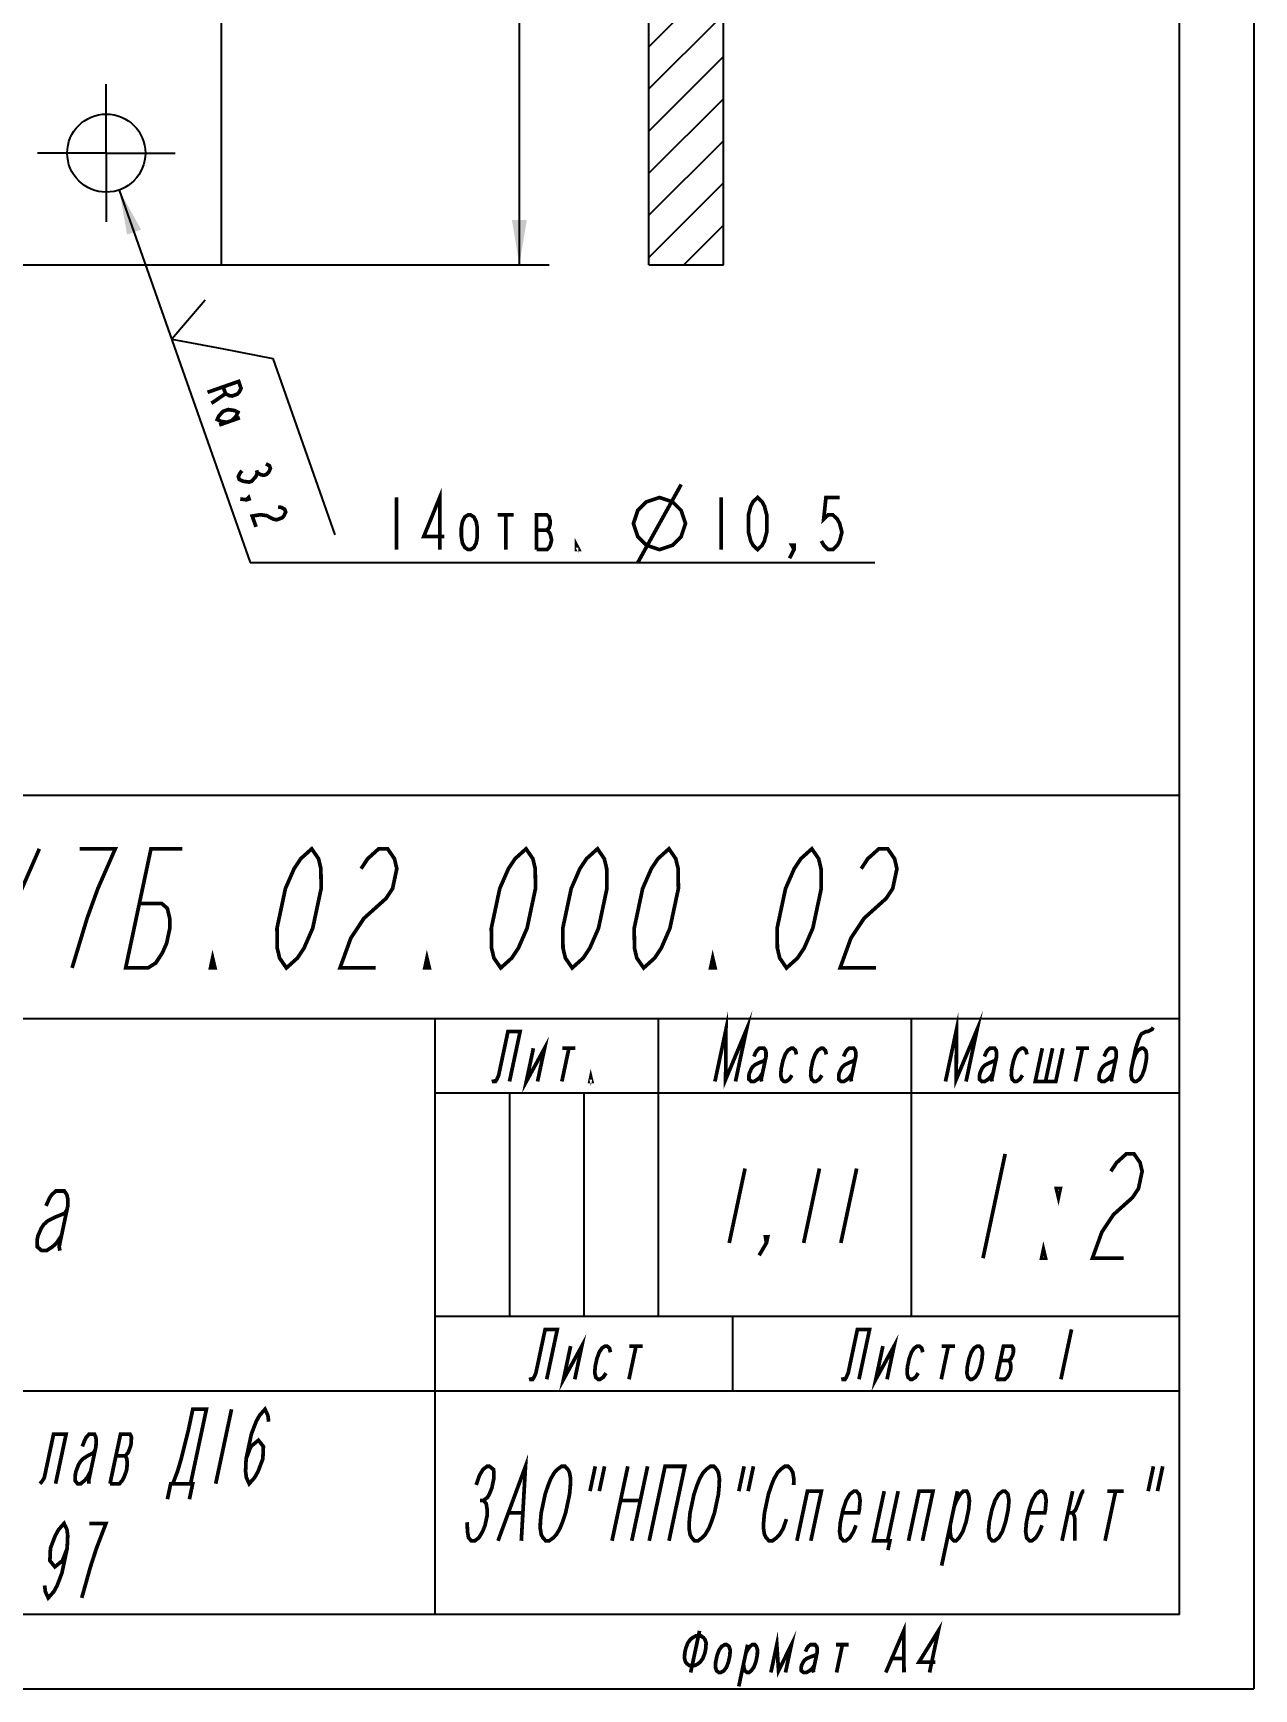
# Model space of a CAD drawing. Header units: millimetres. Extents: x 0 to 210, y 0 to 297.
# Drawn here: x 128 to 210, y 0 to 111.2 of the extents above; entities that cross this region are included whole.
import ezdxf

# ---------------------------------------------------------------- set-up
doc = ezdxf.new("R2010")
doc.units = ezdxf.units.MM
doc.header["$LTSCALE"] = 19.36
doc.linetypes.add('CENTER', pattern=[0.6, 0.375, -0.075, 0.075, -0.075])
doc.layers.get('0').update_dxf_attribs({"linetype": 'CONTINUOUS'})
for name, color, linetype in [('ALL_AXIS', 7, 'CONTINUOUS'), ('ALL_DIMENSIONS', 7, 'CONTINUOUS'), ('ALL_SURF_FIN', 7, 'CONTINUOUS')]:
    doc.layers.add(name, color=color, linetype=linetype)
doc.styles.get("Standard").update_dxf_attribs({"font": 'txt', "width": 0.7})
doc.dimstyles.new('DIMSTYLE_2', dxfattribs={"dimtxt": 3.5, "dimasz": 3, "dimexe": 0.18, "dimexo": 0.0625, "dimgap": 0.09, "dimtad": 1, "dimlfac": 2, "dimdsep": 46, "dimtxsty": 'STANDARD', "dimblk": '_FILLED', "dimblk1": '_FILLED', "dimblk2": '_FILLED', "dimcen": 0.09, "dimadec": 0, "dimazin": 0, "dimtp": 0.5, "dimtm": 0.5, "dimtfac": 1, "dimtofl": 0, "dimtmove": 0, "dimatfit": 3, "dimldrblk": '_FILLED', "dimfxl": 1, "dimtolj": 1, "dimarcsym": 0})
doc.dimstyles.new('DIMSTYLE_6', dxfattribs={"dimtxt": 3.5, "dimasz": 3, "dimexe": 0.18, "dimexo": 0.0625, "dimgap": 0.09, "dimtad": 1, "dimtih": 1, "dimtoh": 1, "dimlfac": 2, "dimdsep": 46, "dimtxsty": 'STANDARD', "dimblk": '_FILLED', "dimblk1": '_FILLED', "dimblk2": '_FILLED', "dimcen": 0.09, "dimadec": 0, "dimazin": 0, "dimtp": 0.2, "dimtm": 0.2, "dimtfac": 1, "dimtofl": 0, "dimtmove": 0, "dimatfit": 3, "dimldrblk": '_FILLED', "dimfxl": 1, "dimtolj": 1, "dimarcsym": 0})

# ---------------------------------------------------------------- blocks, each defined once
blk = doc.blocks.new('_FILLED')
at = {"color": 0, "linetype": 'BYBLOCK'}
blk.add_solid([(0, 0), (-1, 0.167), (-1, -0.167)], dxfattribs=at)
blk = doc.blocks.new('*D2')
at = {"layer": 'ALL_DIMENSIONS', "color": 2, "linetype": 'CONTINUOUS'}
for p, q in [((140.65, 250.63), (162.65, 250.63)), ((160.65, 250.63), (160.65, 173.13)), ((160.65, 95.63), (160.65, 173.13)), ((140.65, 95.63), (162.65, 95.63))]:
    blk.add_line(p, q, dxfattribs=at)
at = {"layer": 'ALL_DIMENSIONS', "color": 2, "linetype": 'CONTINUOUS', "xscale": 3, "yscale": 3, "zscale": 3}
for p, rotation in [((160.65, 250.63), 90), ((160.65, 95.63), 270)]:
    blk.add_blockref('_FILLED', p, dxfattribs=dict(at, rotation=rotation))
blk = doc.blocks.new('*D7')
at = {"layer": 'ALL_DIMENSIONS', "color": 2, "linetype": 'CONTINUOUS'}
for p, q in [((133.77, 100.65), (142.57, 75.63)), ((142.57, 75.63), (149.41, 75.63)), ((149.41, 75.63), (184.53, 75.63))]:
    blk.add_line(p, q, dxfattribs=at)
at = {"layer": 'ALL_DIMENSIONS', "color": 2, "linetype": 'CONTINUOUS', "xscale": 3, "yscale": 3, "zscale": 3, "rotation": 109.3781012436}
blk.add_blockref('_FILLED', (133.77, 100.65), dxfattribs=at)
blk = doc.blocks.new('SYM_9_BL1', base_point=(142.77, 85.38))
at = {"layer": 'ALL_SURF_FIN', "color": 2, "linetype": 'CONTINUOUS'}
for p, q in [((139.53, 93.25), (137.29, 90.64)), ((137.29, 90.64), (140.67, 90.01)), ((140.67, 90.01), (144.08, 89.35)), ((144.08, 89.35), (148.25, 77.5))]:
    blk.add_line(p, q, dxfattribs=at)
at = {"layer": 'ALL_SURF_FIN', "color": 2, "linetype": 'CONTINUOUS', "const_width": 0.25}
for points in [[(139.7, 87.07), (141.79, 87.8), (141.95, 87.34), (141.84, 87.1), (141.7, 86.95), (141.35, 86.82), (141.15, 86.85), (140.91, 86.98), (140.75, 87.43)], [(140.91, 86.98), (139.96, 86.33)], [(141, 85.06), (140.59, 85.12), (140.35, 85.24), (140.46, 85.48), (140.74, 85.79), (141.09, 85.91), (141.5, 85.85), (141.74, 85.73), (141.63, 85.48), (141.35, 85.18)], [(141.87, 85.36), (140.48, 84.87)], [(143.62, 82.26), (143.86, 82.14), (143.92, 81.96), (143.81, 81.71), (143.67, 81.56), (143.49, 81.5), (143.29, 81.53), (143.05, 81.65), (142.94, 81.41), (142.8, 81.25), (142.66, 81.1), (142.48, 81.04), (142.28, 81.07), (142.07, 81.1), (141.83, 81.22), (141.77, 81.41), (141.88, 81.65), (142.02, 81.8)], [(142.99, 81.83), (143.05, 81.65)], [(142.31, 79.85), (142.46, 80), (142.49, 79.91), (142.31, 79.85), (141.9, 79.91)], [(144.44, 79.37), (144.65, 79.34), (144.88, 79.22), (144.95, 79.03), (144.84, 78.79), (144.7, 78.64), (144.35, 78.51), (144.14, 78.55), (143.9, 78.67), (143.67, 78.79), (143.25, 78.85), (142.7, 78.76), (142.96, 78.03)]]:
    blk.add_lwpolyline(points, dxfattribs=at)

msp = doc.modelspace()

# ---------------------------------------------------------------- linework, layer by layer
at = {"color": 7, "linetype": 'CONTINUOUS'}
for p, q in [((210, 297), (210, 0)), ((205, 5), (205, 292.3499)), ((140.64992, 95.62885), (140.64992, 250.62885)), ((169.35937, 95.62885), (169.35937, 250.62885)), ((174.35937, 95.62885), (174.35937, 123.12885)), ((45.64992, 95.62885), (140.64992, 95.62885)), ((169.35937, 95.62885), (174.35937, 95.62885)), ((205, 60), (20, 60)), ((205, 5), (205, 60)), ((205, 45), (20, 45)), ((155, 5), (155, 45)), ((170, 25), (170, 45)), ((187, 25), (187, 45)), ((205, 40), (155, 40)), ((160, 25), (160, 40)), ((165, 25), (165, 40)), ((205, 25), (155, 25)), ((175, 20), (175, 25)), ((205, 20), (20, 20)), ((205, 5), (20, 5)), ((205, 5), (20, 5)), ((0, 0), (210, 0))]:
    msp.add_line(p, q, dxfattribs=at)
at = {"color": 2, "linetype": 'CONTINUOUS'}
for p, q in [((172.25937, 113.16784), (169.35937, 110.26784)), ((174.04881, 112.12885), (169.35937, 107.43941)), ((174.35937, 109.61099), (169.35937, 104.61099)), ((174.35937, 106.78256), (169.35937, 101.78256)), ((174.35937, 103.95413), (169.35937, 98.95413)), ((174.35937, 101.12571), (169.35937, 96.12571)), ((174.35937, 98.29728), (171.69095, 95.62885))]:
    msp.add_line(p, q, dxfattribs=at)
at = {"color": 2, "linetype": 'CONTINUOUS', "const_width": 0.25}
for points in [[(124.90001, 48.41064), (128.40046, 56.41064)], [(130.60001, 48.41064), (131.60853, 51.74397), (132.33363, 53.74397), (132.91703, 55.07731), (133.50046, 56.41064), (131.10044, 56.41064)], [(135.12107, 52.74397), (136.62107, 52.74397), (137.00022, 52.41064), (137.15852, 51.74397), (137.16681, 51.0773), (136.95427, 50.07731), (136.66255, 49.41064), (136.22086, 48.74397), (135.69999, 48.41064), (134.19999, 48.41064), (135.90046, 56.41064), (138.00045, 56.41064)], [(145, 48.41064), (144.54171, 49.07731), (144.38342, 49.74397), (144.36681, 51.0773), (144.93363, 53.74397), (145.51704, 55.07731), (145.95876, 55.74397), (146.70046, 56.41064), (147.15875, 55.74397), (147.31704, 55.07731), (147.33363, 53.74397), (146.76683, 51.0773), (146.1834, 49.74397), (145.7417, 49.07731), (145, 48.41064)], [(150.01705, 55.07731), (150.45875, 55.74397), (151.20045, 56.41064), (151.80045, 56.41064), (152.25875, 55.74397), (152.41705, 55.07731), (152.13362, 53.74397), (151.69193, 53.0773), (150.95022, 52.41064), (150.20852, 51.74397), (149.32512, 50.41064), (148.6, 48.41064), (151, 48.41064)], [(159.40001, 48.41064), (158.9417, 49.07731), (158.7834, 49.74397), (158.76682, 51.0773), (159.33364, 53.74397), (159.91705, 55.07731), (160.35875, 55.74397), (161.10045, 56.41064), (161.55876, 55.74397), (161.71705, 55.07731), (161.73364, 53.74397), (161.16682, 51.0773), (160.58341, 49.74397), (160.14171, 49.07731), (159.40001, 48.41064)], [(164.2, 48.41064), (163.7417, 49.07731), (163.5834, 49.74397), (163.56681, 51.0773), (164.13364, 53.74397), (164.71704, 55.07731), (165.15874, 55.74397), (165.90045, 56.41064), (166.35875, 55.74397), (166.51705, 55.07731), (166.53363, 53.74397), (165.96681, 51.0773), (165.3834, 49.74397), (164.94171, 49.07731), (164.2, 48.41064)], [(169, 48.41064), (168.54171, 49.07731), (168.38342, 49.74397), (168.36681, 51.0773), (168.93363, 53.74397), (169.51704, 55.07731), (169.95874, 55.74397), (170.70044, 56.41064), (171.15875, 55.74397), (171.31704, 55.07731), (171.33363, 53.74397), (170.76681, 51.0773), (170.1834, 49.74397), (169.7417, 49.07731), (169, 48.41064)], [(178.59999, 48.41064), (178.14171, 49.07731), (177.98341, 49.74397), (177.96682, 51.0773), (178.53363, 53.74397), (179.11703, 55.07731), (179.55875, 55.74397), (180.30046, 56.41064), (180.75874, 55.74397), (180.91704, 55.07731), (180.93364, 53.74397), (180.36682, 51.0773), (179.78341, 49.74397), (179.3417, 49.07731), (178.59999, 48.41064)], [(183.61704, 55.07731), (184.05874, 55.74397), (184.80045, 56.41064), (185.40046, 56.41064), (185.85874, 55.74397), (186.01704, 55.07731), (185.73364, 53.74397), (185.29192, 53.0773), (184.55022, 52.41064), (183.80851, 51.74397), (182.92512, 50.41064), (182.2, 48.41064), (184.6, 48.41064)], [(140.2, 48.41064), (139.89999, 48.41064), (140.0417, 49.07731), (140.2, 48.41064)], [(154.60001, 48.41064), (154.3, 48.41064), (154.44171, 49.07731), (154.60001, 48.41064)], [(173.79999, 48.41064), (173.50001, 48.41064), (173.6417, 49.07731), (173.79999, 48.41064)], [(173.78906, 40.78758), (174.53081, 44.27716), (174.50967, 40.92716), (175.91268, 44.27716), (175.17093, 40.78758)], [(189.27906, 40.78758), (190.0208, 44.27716), (189.99966, 40.92716), (191.40268, 44.27716), (190.66093, 40.78758)], [(201.88701, 42.18341), (202.03882, 42.60216), (202.2238, 42.88133), (202.44189, 43.02091), (202.56753, 43.02091), (202.7263, 42.88133), (202.79258, 42.60216), (202.76639, 42.18341), (202.64771, 41.62508), (202.49588, 41.20633), (202.31092, 40.92716), (202.09281, 40.78758), (201.96719, 40.78758), (201.80842, 40.92716), (201.74214, 41.20633), (201.76833, 41.62508), (201.88701, 42.18341), (202.06503, 43.02091), (202.24651, 43.57925), (202.36867, 43.85841), (202.46114, 43.998), (202.74207, 44.13758), (202.86769, 44.13758), (203.14862, 44.27716), (203.24109, 44.41675)], [(158.88655, 40.92716), (158.91968, 40.78758), (159.04532, 40.78758), (159.13779, 40.92716), (159.25995, 41.20633), (159.883, 44.13758), (160.69957, 44.13758), (159.9875, 40.78758)], [(161.59283, 43.02091), (161.11813, 40.78758), (162.34659, 43.02091), (161.87187, 40.78758)], [(163.9797, 43.02091), (163.505, 40.78758)], [(163.54002, 43.02091), (164.4194, 43.02091)], [(177.19324, 42.323), (177.10075, 42.18341), (176.75702, 42.04383), (176.47611, 41.90424), (176.32082, 41.76466), (176.22833, 41.62508), (176.10617, 41.34591), (176.0765, 41.20633), (176.07998, 40.92716), (176.23875, 40.78758), (176.42719, 40.78758), (176.6453, 40.92716), (176.80059, 41.06675), (176.98555, 41.34591)], [(176.40635, 42.46258), (176.52849, 42.74175), (176.62098, 42.88133), (176.77627, 43.02091), (177.09033, 43.02091), (177.1863, 42.88133), (177.21943, 42.74175), (177.22291, 42.46258), (176.89654, 40.92716), (176.92969, 40.78758)], [(179.26257, 42.60216), (179.19629, 42.88133), (179.03752, 43.02091), (178.9119, 43.02091), (178.69379, 42.88133), (178.50883, 42.60216), (178.357, 42.18341), (178.23832, 41.62508), (178.21213, 41.20633), (178.27841, 40.92716), (178.43718, 40.78758), (178.56282, 40.78758), (178.78091, 40.92716), (178.96589, 41.20633)], [(181.27258, 42.60216), (181.20628, 42.88133), (181.04751, 43.02091), (180.92189, 43.02091), (180.70378, 42.88133), (180.51882, 42.60216), (180.36702, 42.18341), (180.24834, 41.62508), (180.22213, 41.20633), (180.28843, 40.92716), (180.4472, 40.78758), (180.57281, 40.78758), (180.79092, 40.92716), (180.97588, 41.20633)], [(183.22323, 42.323), (183.13077, 42.18341), (182.78702, 42.04383), (182.50611, 41.90424), (182.35082, 41.76466), (182.25833, 41.62508), (182.13617, 41.34591), (182.1065, 41.20633), (182.10998, 40.92716), (182.26875, 40.78758), (182.45719, 40.78758), (182.6753, 40.92716), (182.83059, 41.06675), (183.01554, 41.34591)], [(182.43635, 42.46258), (182.55849, 42.74175), (182.65098, 42.88133), (182.80627, 43.02091), (183.12032, 43.02091), (183.21629, 42.88133), (183.24942, 42.74175), (183.2529, 42.46258), (182.92654, 40.92716), (182.95969, 40.78758)], [(192.68323, 42.323), (192.59077, 42.18341), (192.24702, 42.04383), (191.96611, 41.90424), (191.81082, 41.76466), (191.71833, 41.62508), (191.59617, 41.34591), (191.5665, 41.20633), (191.56998, 40.92716), (191.72875, 40.78758), (191.91719, 40.78758), (192.1353, 40.92716), (192.29059, 41.06675), (192.47554, 41.34591)], [(191.89635, 42.46258), (192.01849, 42.74175), (192.11098, 42.88133), (192.26627, 43.02091), (192.58032, 43.02091), (192.67629, 42.88133), (192.70942, 42.74175), (192.7129, 42.46258), (192.38654, 40.92716), (192.41969, 40.78758)], [(194.75257, 42.60216), (194.68629, 42.88133), (194.52752, 43.02091), (194.4019, 43.02091), (194.18379, 42.88133), (193.99883, 42.60216), (193.847, 42.18341), (193.72832, 41.62508), (193.70213, 41.20633), (193.76841, 40.92716), (193.92718, 40.78758), (194.05282, 40.78758), (194.27093, 40.92716), (194.45589, 41.20633)], [(195.78377, 43.02091), (195.30905, 40.78758), (196.69093, 40.78758), (197.16565, 43.02091)], [(196.47471, 43.02091), (195.99999, 40.78758)], [(198.4847, 43.02091), (198.01001, 40.78758)], [(198.04503, 43.02091), (198.9244, 43.02091)], [(200.72325, 42.323), (200.63076, 42.18341), (200.28703, 42.04383), (200.0061, 41.90424), (199.85081, 41.76466), (199.75832, 41.62508), (199.63618, 41.34591), (199.60651, 41.20633), (199.60999, 40.92716), (199.76876, 40.78758), (199.95718, 40.78758), (200.17529, 40.92716), (200.3306, 41.06675), (200.51556, 41.34591)], [(199.93634, 42.46258), (200.0585, 42.74175), (200.15099, 42.88133), (200.30628, 43.02091), (200.62034, 43.02091), (200.71629, 42.88133), (200.74944, 42.74175), (200.75292, 42.46258), (200.42655, 40.92716), (200.4597, 40.78758)], [(165.515, 40.78758), (165.38938, 40.78758), (165.44872, 41.06675), (165.515, 40.78758)], [(193.28789, 35.92181), (191.79999, 28.92181)], [(200.38992, 34.75514), (200.7764, 35.33847), (201.4254, 35.92181), (201.95039, 35.92181), (202.3514, 35.33847), (202.48991, 34.75514), (202.24193, 33.58848), (201.85543, 33.00514), (201.20645, 32.42181), (200.55745, 31.83847), (199.78446, 30.67181), (199.15001, 28.92181), (201.25, 28.92181)], [(175.81278, 34.94415), (174.74999, 29.94415)], [(180.81277, 34.94415), (179.75001, 29.94415)], [(183.31278, 34.94415), (182.24999, 29.94415)], [(128.85017, 32.43298), (129.06895, 32.93298), (129.23459, 33.18298), (129.51273, 33.43298), (130.07523, 33.43298), (130.24708, 33.18298), (130.30645, 32.93298), (130.31268, 32.43298), (129.72813, 29.68298), (129.78749, 29.43298)], [(196.99193, 33.58848), (196.86794, 33.00514), (196.72943, 33.58848), (196.99193, 33.58848)], [(130.25952, 32.18298), (130.0939, 31.93298), (129.47824, 31.68298), (128.97512, 31.43298), (128.69696, 31.18298), (128.53134, 30.93298), (128.31257, 30.43298), (128.25941, 30.18298), (128.26564, 29.68298), (128.54999, 29.43298), (128.88751, 29.43298), (129.27814, 29.68298), (129.55628, 29.93298), (129.88756, 30.43298)], [(177.25, 29.94415), (177.18232, 30.36082), (177.33856, 30.36082), (177.25, 29.94415), (176.76037, 29.11082)], [(195.99999, 28.92181), (195.7375, 28.92181), (195.86148, 29.50514), (195.99999, 28.92181)], [(161.38654, 20.92716), (161.41969, 20.78758), (161.54531, 20.78758), (161.6378, 20.92716), (161.75994, 21.20633), (162.383, 24.13758), (163.19956, 24.13758), (162.4875, 20.78758)], [(164.09284, 23.02091), (163.61812, 20.78758), (164.84657, 23.02091), (164.37188, 20.78758)], [(182.36654, 20.92716), (182.3997, 20.78758), (182.52531, 20.78758), (182.6178, 20.92716), (182.73994, 21.20633), (183.36301, 24.13758), (184.17957, 24.13758), (183.46749, 20.78758)], [(185.07282, 23.02091), (184.59813, 20.78758), (185.82658, 23.02091), (185.35188, 20.78758)], [(197.74706, 24.13758), (197.035, 20.78758)], [(166.76758, 22.60216), (166.7013, 22.88133), (166.54253, 23.02091), (166.41689, 23.02091), (166.1988, 22.88133), (166.01382, 22.60216), (165.86201, 22.18341), (165.74333, 21.62508), (165.71714, 21.20633), (165.78342, 20.92716), (165.94219, 20.78758), (166.06781, 20.78758), (166.28592, 20.92716), (166.47088, 21.20633)], [(168.4897, 23.02091), (168.015, 20.78758)], [(168.05002, 23.02091), (168.9294, 23.02091)], [(187.74759, 22.60216), (187.68129, 22.88133), (187.52252, 23.02091), (187.3969, 23.02091), (187.17879, 22.88133), (186.99383, 22.60216), (186.842, 22.18341), (186.72332, 21.62508), (186.69713, 21.20633), (186.76343, 20.92716), (186.92218, 20.78758), (187.04782, 20.78758), (187.26593, 20.92716), (187.45089, 21.20633)], [(189.46971, 23.02091), (188.99499, 20.78758)], [(189.03003, 23.02091), (189.90939, 23.02091)], [(190.862, 22.18341), (191.01383, 22.60216), (191.19879, 22.88133), (191.4169, 23.02091), (191.54252, 23.02091), (191.70129, 22.88133), (191.76757, 22.60216), (191.74138, 22.18341), (191.6227, 21.62508), (191.47089, 21.20633), (191.28591, 20.92716), (191.0678, 20.78758), (190.94218, 20.78758), (190.78341, 20.92716), (190.71713, 21.20633), (190.74332, 21.62508), (190.862, 22.18341)], [(192.70094, 20.78758), (193.17566, 23.02091), (193.74095, 23.02091), (193.83692, 22.88133), (193.84038, 22.60216), (193.81071, 22.46258), (193.68857, 22.18341), (193.53326, 22.04383), (192.96797, 22.04383)], [(192.70094, 20.78758), (193.26626, 20.78758), (193.42154, 20.92716), (193.51404, 21.06675), (193.63617, 21.34591), (193.66584, 21.4855), (193.66236, 21.76466), (193.62923, 21.90425), (193.53326, 22.04383)], [(137.36718, 13.77793), (137.68495, 14.61126), (137.93239, 15.44459), (138.40124, 17.31959), (138.71122, 18.77793), (139.62529, 18.77793), (138.5625, 13.77793)], [(141.31278, 18.77793), (140.24999, 13.77793)], [(142.29176, 15.44459), (142.60952, 16.27793), (143.11996, 16.69459), (143.45327, 16.27793), (143.41677, 15.44459), (143.09902, 14.61126), (142.86982, 14.19459), (142.50001, 13.77793), (142.30732, 14.19459), (142.25526, 14.61126), (142.29176, 15.44459), (142.64602, 17.11126), (142.96377, 17.94459), (143.19297, 18.36126), (143.56278, 18.77793), (143.75547, 18.36126), (143.80753, 17.94459)], [(128.4375, 13.77793), (128.62241, 13.98626), (128.73701, 14.19459), (128.78129, 14.40293), (129.35696, 17.11126), (130.2007, 17.11126), (129.49219, 13.77793)], [(131.28921, 16.27793), (131.44808, 16.69459), (131.56268, 16.90293), (131.74757, 17.11126), (132.09914, 17.11126), (132.19548, 16.90293), (132.22152, 16.69459), (132.20326, 16.27793), (131.71616, 13.98626), (131.74218, 13.77793)], [(133.14844, 13.77793), (133.85695, 17.11126), (134.48978, 17.11126), (134.58611, 16.90293), (134.56787, 16.48626), (134.52357, 16.27793), (134.36469, 15.86126), (134.1798, 15.65293), (133.54698, 15.65293)], [(132.15898, 16.06959), (132.04438, 15.86126), (131.64855, 15.65293), (131.32302, 15.44459), (131.13811, 15.23626), (131.02351, 15.02793), (130.86463, 14.61126), (130.82035, 14.40293), (130.80209, 13.98626), (130.96874, 13.77793), (131.17968, 13.77793), (131.43491, 13.98626), (131.61981, 14.19459), (131.849, 14.61126)], [(133.14844, 13.77793), (133.78124, 13.77793), (133.96616, 13.98626), (134.08076, 14.19459), (134.23963, 14.61126), (134.28391, 14.81959), (134.30217, 15.23626), (134.27613, 15.44459), (134.1798, 15.65293)], [(159.21874, 9.94415), (161.06279, 14.94415), (160.78126, 9.94415)], [(157.75022, 13.69415), (157.96118, 14.31915), (158.20599, 14.73581), (158.48466, 14.94415), (158.6409, 14.94415), (158.90913, 14.73581), (158.94297, 14.52748), (158.93253, 14.11082), (158.79969, 13.48581), (158.63299, 13.06915), (158.51057, 12.86082), (158.23192, 12.65248), (157.99755, 12.65248)], [(162.38298, 13.06915), (162.11729, 11.81915), (162.06256, 11.19415), (162.05212, 10.77748), (162.11982, 10.36082), (162.23178, 10.15248), (162.42187, 9.94415), (162.65624, 9.94415), (162.93492, 10.15248), (163.13543, 10.36082), (163.38027, 10.77748), (163.54694, 11.19415), (163.75792, 11.81915), (164.02362, 13.06915), (164.07834, 13.69415), (164.08878, 14.11082), (164.0211, 14.52748), (163.90912, 14.73581), (163.71903, 14.94415), (163.48466, 14.94415), (163.20601, 14.73581), (163.00547, 14.52748), (162.76066, 14.11082), (162.59396, 13.69415), (162.38298, 13.06915)], [(165.75029, 14.94415), (165.39602, 13.27748)], [(166.37527, 14.94415), (166.02102, 13.27748)], [(167.93779, 14.94415), (166.875, 9.94415)], [(169.26591, 14.94415), (168.20312, 9.94415)], [(169.37501, 9.94415), (170.43778, 14.94415), (171.76592, 14.94415), (170.70313, 9.94415)], [(172.38299, 13.06915), (172.11729, 11.81915), (172.06257, 11.19415), (172.05213, 10.77748), (172.11981, 10.36082), (172.23179, 10.15248), (172.42188, 9.94415), (172.65625, 9.94415), (172.9349, 10.15248), (173.13544, 10.36082), (173.38025, 10.77748), (173.54695, 11.19415), (173.75793, 11.81915), (174.0236, 13.06915), (174.07835, 13.69415), (174.08879, 14.11082), (174.02109, 14.52748), (173.90913, 14.73581), (173.71904, 14.94415), (173.48467, 14.94415), (173.20599, 14.73581), (173.00546, 14.52748), (172.76064, 14.11082), (172.59397, 13.69415), (172.38299, 13.06915)], [(175.75028, 14.94415), (175.39603, 13.27748)], [(176.37528, 14.94415), (176.02103, 13.27748)], [(179.07834, 13.69415), (179.08878, 14.11082), (179.02108, 14.52748), (178.90913, 14.73581), (178.71904, 14.94415), (178.48466, 14.94415), (178.20601, 14.73581), (178.00547, 14.52748), (177.76066, 14.11082), (177.59396, 13.69415), (177.38299, 13.06915), (177.11729, 11.81915), (177.06257, 11.19415), (177.05213, 10.77748), (177.11982, 10.36082), (177.23178, 10.15248), (177.42187, 9.94415), (177.65625, 9.94415), (177.9349, 10.15248), (178.13543, 10.36082), (178.38025, 10.77748), (178.59122, 11.40248)], [(203.25028, 14.94415), (202.89603, 13.27748)], [(203.87528, 14.94415), (203.52103, 13.27748)], [(137.00514, 12.73626), (137.22656, 13.77793), (138.70312, 13.77793), (138.48172, 12.73626)], [(179.29688, 9.94415), (180.00539, 13.27748), (180.9429, 13.27748), (180.23437, 9.94415)], [(183.26829, 10.98581), (183.10159, 10.56915), (182.85678, 10.15248), (182.57812, 9.94415), (182.42187, 9.94415), (182.23177, 10.15248), (182.1641, 10.56915), (182.21882, 11.19415), (182.39596, 12.02748), (182.60693, 12.65248), (182.85175, 13.06915), (183.1304, 13.27748), (183.28666, 13.27748), (183.47673, 13.06915), (183.54443, 12.65248), (183.48971, 12.02748), (183.44543, 11.81915), (182.35168, 11.81915)], [(185.16164, 13.27748), (184.45313, 9.94415), (185.54688, 9.94415), (185.41402, 9.31915)], [(185.39062, 9.94415), (186.09915, 13.27748)], [(186.79688, 9.94415), (187.50539, 13.27748), (188.44291, 13.27748), (187.73437, 9.94415)], [(190.08352, 13.27748), (189.02073, 8.27748)], [(189.8621, 12.23581), (190.0288, 12.65248), (190.27361, 13.06915), (190.47415, 13.27748), (190.70852, 13.27748), (190.8205, 13.06915), (190.88817, 12.65248), (190.83345, 12.02748), (190.65631, 11.19415), (190.44536, 10.56915), (190.20054, 10.15248), (190.00001, 9.94415), (189.84375, 9.94415), (189.65366, 10.15248), (189.58598, 10.56915), (189.5964, 10.98581)], [(192.39595, 12.02748), (192.60692, 12.65248), (192.85174, 13.06915), (193.13039, 13.27748), (193.28664, 13.27748), (193.47674, 13.06915), (193.54441, 12.65248), (193.48969, 12.02748), (193.31258, 11.19415), (193.1016, 10.56915), (192.85679, 10.15248), (192.57813, 9.94415), (192.42188, 9.94415), (192.23178, 10.15248), (192.16411, 10.56915), (192.21883, 11.19415), (192.39595, 12.02748)], [(195.76828, 10.98581), (195.60161, 10.56915), (195.35679, 10.15248), (195.07812, 9.94415), (194.92188, 9.94415), (194.73179, 10.15248), (194.66409, 10.56915), (194.71881, 11.19415), (194.89595, 12.02748), (195.10693, 12.65248), (195.35174, 13.06915), (195.6304, 13.27748), (195.78665, 13.27748), (195.97675, 13.06915), (196.04442, 12.65248), (195.9897, 12.02748), (195.94542, 11.81915), (194.85167, 11.81915)], [(197.81789, 13.27748), (197.10938, 9.94415)], [(197.50792, 11.81915), (197.66417, 11.81915), (197.82043, 11.81915), (198.02094, 12.02748), (198.18764, 12.44415), (198.39862, 13.06915), (198.52101, 13.27748), (198.59915, 13.27748)], [(200.70853, 13.27748), (200, 9.94415)], [(200.16164, 13.27748), (201.25539, 13.27748)], [(157.14069, 11.19415), (157.16411, 10.56915), (157.23178, 10.15248), (157.42188, 9.94415), (157.65625, 9.94415), (157.9349, 10.15248), (158.17971, 10.56915), (158.34641, 10.98581), (158.47927, 11.61082), (158.48969, 12.02748), (158.42202, 12.44415), (158.23192, 12.65248)], [(167.45067, 12.65248), (168.77879, 12.65248)], [(130.27102, 9.4437), (129.95326, 8.61037), (129.44282, 8.1937), (129.10951, 8.61037), (129.14603, 9.4437), (129.46379, 10.27704), (129.69296, 10.6937), (130.06279, 11.11037), (130.25546, 10.6937), (130.30752, 10.27704), (130.27102, 9.4437), (129.91676, 7.77704), (129.59901, 6.9437), (129.36981, 6.52704), (129, 6.11037), (128.80731, 6.52704), (128.75525, 6.9437)], [(131.25, 6.11037), (131.83345, 8.1937), (132.23978, 9.4437), (132.55754, 10.27704), (132.87529, 11.11037), (131.75028, 11.11037)], [(159.92979, 11.81915), (160.8673, 11.81915)], [(197.82043, 11.81915), (197.93238, 11.61082), (197.96622, 11.40248), (197.96876, 9.94415)], [(185.26749, 1.1009), (186.47515, 3.9009), (186.49249, 1.1009)], [(188.2075, 1.1009), (188.80266, 3.9009), (187.4988, 1.8009), (188.60129, 1.8009)], [(172.86452, 3.5509), (172.49701, 3.5509), (172.28846, 3.43424), (172.14116, 3.31757), (171.96907, 3.08424), (171.83342, 2.73424), (171.75902, 2.38424), (171.74589, 2.03424), (171.81879, 1.8009), (171.9165, 1.68424), (172.07544, 1.56757), (172.44293, 1.56757), (172.65148, 1.68424), (172.79878, 1.8009), (172.97089, 2.03424), (173.10652, 2.38424), (173.18092, 2.73424), (173.19407, 3.08424), (173.12117, 3.31757), (173.02346, 3.43424), (172.86452, 3.5509)], [(172.75517, 3.9009), (172.16001, 1.1009)], [(177.55001, 1.1009), (177.94678, 2.96757), (178.06479, 1.21757), (178.92677, 2.96757), (178.52999, 1.1009)], [(173.93923, 2.26757), (174.07489, 2.61757), (174.24698, 2.8509), (174.45553, 2.96757), (174.57803, 2.96757), (174.73697, 2.8509), (174.80987, 2.61757), (174.79674, 2.26757), (174.69755, 1.8009), (174.56189, 1.4509), (174.3898, 1.21757), (174.18126, 1.1009), (174.05875, 1.1009), (173.89979, 1.21757), (173.82689, 1.4509), (173.84004, 1.8009), (173.93923, 2.26757)], [(175.98678, 2.96757), (175.39162, 0.16757)], [(175.86277, 2.38424), (175.97363, 2.61757), (176.14572, 2.8509), (176.29302, 2.96757), (176.47678, 2.96757), (176.57446, 2.8509), (176.64738, 2.61757), (176.63423, 2.26757), (176.53504, 1.8009), (176.39939, 1.4509), (176.2273, 1.21757), (176.08, 1.1009), (175.9575, 1.1009), (175.79856, 1.21757), (175.72564, 1.4509), (175.71399, 1.68424)], [(180.64028, 2.38424), (180.55423, 2.26757), (180.22318, 2.1509), (179.95338, 2.03424), (179.80608, 1.91757), (179.72004, 1.8009), (179.6092, 1.56757), (179.5844, 1.4509), (179.59605, 1.21757), (179.75499, 1.1009), (179.93875, 1.1009), (180.14729, 1.21757), (180.29459, 1.33424), (180.4667, 1.56757)], [(179.86884, 2.5009), (179.97967, 2.73424), (180.06572, 2.8509), (180.21302, 2.96757), (180.51928, 2.96757), (180.61696, 2.8509), (180.65342, 2.73424), (180.66509, 2.5009), (180.3923, 1.21757), (180.42874, 1.1009)], [(181.92803, 2.96757), (182.78551, 2.96757)], [(182.35677, 2.96757), (181.96, 1.1009)], [(185.71089, 2.03424), (186.44589, 2.03424)]]:
    msp.add_lwpolyline(points, dxfattribs=at)
at = {"layer": 'ALL_AXIS', "color": 7, "linetype": 'CENTER'}
for q in [(132.89992, 107.75385), (128.27492, 103.12885), (137.52492, 103.12885), (132.89992, 98.50385)]:
    msp.add_line((132.89992, 103.12885), q, dxfattribs=at)
at = {"layer": 'ALL_AXIS', "color": 7, "linetype": 'CONTINUOUS'}
msp.add_circle((132.89992, 103.12885), 2.625, dxfattribs=at)
at = {"layer": 'ALL_DIMENSIONS', "color": 2, "linetype": 'CONTINUOUS', "const_width": 0.25}
for points in [[(152.38877, 80.00385), (152.38877, 76.50385)], [(155.29814, 76.50385), (155.29814, 80.00385), (154.22627, 77.37885), (155.6044, 77.37885)], [(168.31377, 78.25385), (168.60544, 79.12885), (169.18878, 79.71218), (170.06378, 80.00385), (170.93877, 79.71218), (171.52211, 79.12885), (171.81376, 78.25385), (171.52211, 77.37885), (170.93877, 76.79552), (170.06378, 76.50385), (169.18878, 76.79552), (168.60544, 77.37885), (168.31377, 78.25385)], [(168.60544, 75.62885), (171.52211, 80.87885)], [(174.20545, 80.00385), (174.20545, 76.50385)], [(176.65544, 76.50385), (176.34918, 76.79552), (176.19606, 77.08718), (176.04294, 77.67052), (176.04294, 78.83718), (176.19606, 79.42052), (176.34918, 79.71218), (176.65544, 80.00385), (176.9617, 79.71218), (177.11482, 79.42052), (177.26794, 78.83718), (177.26794, 77.67052), (177.11482, 77.08718), (176.9617, 76.79552), (176.65544, 76.50385)], [(182.16794, 80.00385), (181.24919, 80.00385), (181.09607, 78.54552), (181.4023, 78.83718), (181.70856, 78.83718), (182.01482, 78.54552), (182.16794, 78.25385), (182.32106, 77.67052), (182.16794, 77.08718), (182.01482, 76.79552), (181.70856, 76.50385), (181.4023, 76.50385), (181.09607, 76.79552), (180.94295, 77.08718)], [(156.75283, 77.96218), (156.8294, 78.39969), (156.98252, 78.69135), (157.21221, 78.83718), (157.36533, 78.83718), (157.59502, 78.69135), (157.74814, 78.39969), (157.82471, 77.96218), (157.82471, 77.37885), (157.74814, 76.94135), (157.59502, 76.64969), (157.36533, 76.50385), (157.21221, 76.50385), (156.98252, 76.64969), (156.8294, 76.94135), (156.75283, 77.37885), (156.75283, 77.96218)], [(159.20284, 78.83718), (160.2747, 78.83718)], [(159.73877, 78.83718), (159.73877, 76.50385)], [(161.80596, 76.50385), (161.80596, 78.83718), (162.49502, 78.83718), (162.64814, 78.69135), (162.72471, 78.39969), (162.72471, 78.25385), (162.64814, 77.96218), (162.49502, 77.81635), (161.80596, 77.81635)], [(161.80596, 76.50385), (162.49502, 76.50385), (162.64814, 76.64969), (162.72471, 76.79552), (162.80126, 77.08718), (162.80126, 77.23302), (162.72471, 77.52469), (162.64814, 77.67052), (162.49502, 77.81635)], [(164.63878, 76.50385), (164.48564, 76.50385), (164.48564, 76.79552), (164.63878, 76.50385)], [(179.10543, 76.50385), (178.95231, 76.79552), (179.10543, 76.79552), (179.10543, 76.50385), (178.79919, 75.92052)]]:
    msp.add_lwpolyline(points, dxfattribs=at)

# ---------------------------------------------------------------- block references
at = {"layer": 'ALL_SURF_FIN', "color": 2, "linetype": 'CONTINUOUS'}
msp.add_blockref('SYM_9_BL1', (142.77126, 85.37582), dxfattribs=at)

# ---------------------------------------------------------------- dimensions: what is measured, and where the dimension line sits
at = {"layer": 'ALL_DIMENSIONS', "color": 2, "linetype": 'CONTINUOUS'}
dim = msp.add_linear_dim(base=(160.64992, 95.62885), p1=(140.64992, 250.62885), p2=(140.64992, 95.62885), angle=270, dimstyle='DIMSTYLE_2', dxfattribs=at)
dim.commit()
dim.dimension.update_dxf_attribs({"geometry": '*D2', "text_midpoint": (159.77492, 169.45385), "dimtype": 160})
dim = msp.add_diameter_dim_2p(p1=(133.7709, 100.65256), p2=(132.02894, 105.60514), text='14отв. <>', dimstyle='DIMSTYLE_6', dxfattribs=at)
dim.commit()
dim.dimension.update_dxf_attribs({"geometry": '*D7', "text_midpoint": (151.16377, 76.50385), "dimtype": 163})

doc.saveas('drawing.dxf')
